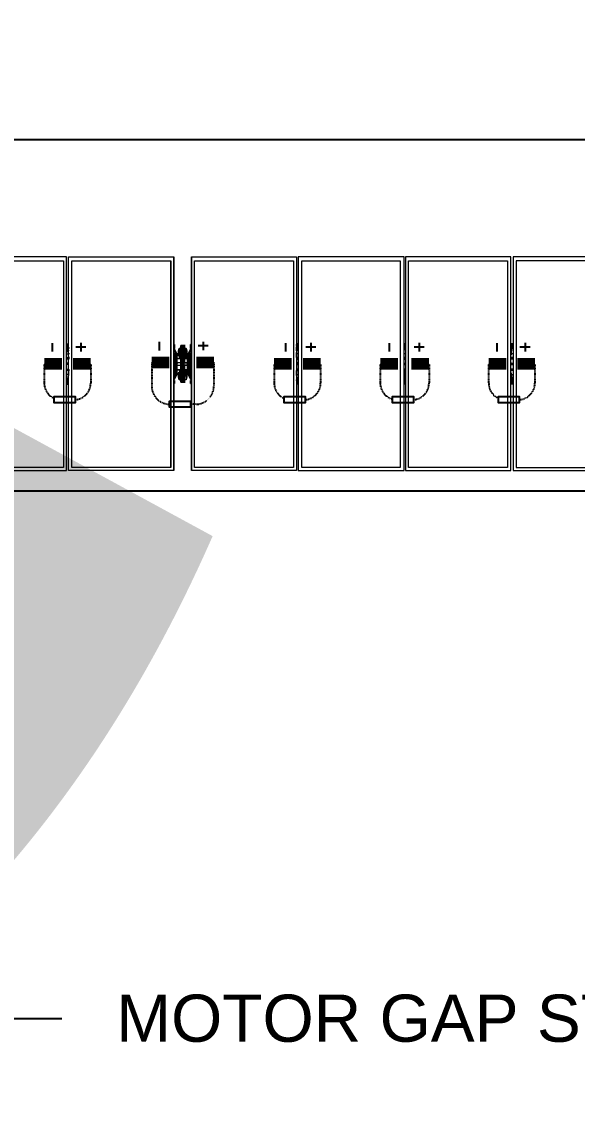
# Model space of a CAD drawing. Header units: feet. Extents: x -327 to 55127, y -297 to 4121.
# Drawn here: x 2236.9 to 2472.6, y 1086 to 1547 of the extents above; entities that cross this region are included whole.
import ezdxf
from ezdxf import colors
from ezdxf.entities.mleader import LeaderData, LeaderLine
from ezdxf.enums import TextEntityAlignment as Align
from ezdxf.lldxf.tags import DXFTag
from ezdxf.math import Vec2, Vec3

# ---------------------------------------------------------------- set-up
doc = ezdxf.new("R2018")
doc.units = ezdxf.units.FT
doc.header["$MEASUREMENT"] = 0
doc.linetypes.add('HIDDEN', pattern=[0.375, 0.25, -0.125])
for name, color, linetype in [('E-DC HARNESS-NEG', 170, 'DC HARNESS CABLE'), ('E-HARN-COMP', 8, 'Continuous'), ('E-TRNK-CABL-NEG', 6, 'HIDDEN'), ('E-TRUNK-CABLE-POS', 6, 'HIDDEN'), ('G-ANNO-TEXT', 1, 'Continuous'), ('Polarity-Text', 7, 'Continuous')]:
    doc.layers.add(name, color=color, linetype=linetype)
doc.styles.add('NEI-A', font='arial.ttf')
doc.styles.get("Standard").update_dxf_attribs({"font": 'arial.ttf'})
tags = doc.linetypes.add('DC HARNESS CABLE', pattern='A,0.5,-0.2,["DH",Standard,S=0.1,R=0,X=-0.1,Y=-0.05],-0.2', length=0.9).pattern_tags.tags
tags[6] = DXFTag(74, 10)

# ---------------------------------------------------------------- blocks, each defined once
blk = doc.blocks.new('A$Cc93f9aa1')
at = {"lineweight": 5}
for points in [[(10.8746, 0.4666), (10.8746, 0), (11.1045, 0), (11.1045, 0.4666)], [(10.8812, 0.4583), (11.0979, 0.4583), (11.0979, 0.0067), (10.8812, 0.0067)], [(11.3395, 0), (11.1095, 0), (11.1095, 0.4666), (11.3395, 0.4666)], [(11.1162, 0.0067), (11.1162, 0.4583), (11.3329, 0.4583), (11.3329, 0.0067)], [(11.6079, 0), (11.3779, 0), (11.3779, 0.4666), (11.6079, 0.4666)], [(11.3845, 0.4583), (11.6012, 0.4583), (11.6012, 0.0067), (11.3845, 0.0067)], [(11.8429, 0.4666), (11.6112, 0.4666), (11.6112, 0), (11.8429, 0)], [(11.6195, 0.4583), (11.8345, 0.4583), (11.8345, 0.0067), (11.6195, 0.0067)], [(11.8462, 0), (12.0762, 0), (12.0762, 0.4666), (11.8462, 0.4666)], [(11.8529, 0.0067), (11.8529, 0.4583), (12.0695, 0.4583), (12.0695, 0.0067)], [(12.0812, 0), (12.3112, 0), (12.3112, 0.4666), (12.0812, 0.4666)], [(12.3045, 0.0067), (12.3045, 0.4583), (12.0878, 0.4583), (12.0878, 0.0067)], [(11.3412, 0.2667), (11.3412, 0.27), (11.3412, 0.275), (11.3395, 0.275), (11.3412, 0.275), (11.3412, 0.27)], [(11.3395, 0.2517), (11.3395, 0.25), (11.3412, 0.25), (11.3412, 0.2517), (11.3445, 0.2517), (11.3445, 0.2533), (11.3445, 0.255), (11.3462, 0.255), (11.3412, 0.265), (11.3462, 0.255), (11.3445, 0.255), (11.3412, 0.255), (11.3412, 0.2517), (11.3445, 0.2517), (11.3445, 0.2533), (11.3445, 0.255), (11.3412, 0.255), (11.3412, 0.2517)], [(11.3545, 0.2667), (11.3529, 0.2667), (11.3512, 0.2667), (11.3512, 0.2583), (11.3529, 0.2583), (11.3529, 0.2667)], [(11.3529, 0.2667), (11.3529, 0.2583), (11.3529, 0.255), (11.3529, 0.25), (11.3512, 0.25), (11.3512, 0.2567), (11.3512, 0.255), (11.3529, 0.255), (11.3512, 0.255), (11.3512, 0.2567), (11.3512, 0.2583), (11.3512, 0.2567), (11.3512, 0.2517), (11.3512, 0.25), (11.3529, 0.25), (11.3529, 0.255), (11.3529, 0.2583), (11.3512, 0.2583), (11.3512, 0.2667)], [(11.3645, 0.2733), (11.3629, 0.2733), (11.3612, 0.2733), (11.3545, 0.2733), (11.3562, 0.2733), (11.3612, 0.2733), (11.3629, 0.2733)], [(11.3562, 0.2733), (11.3545, 0.2733)], [(11.3579, 0.2683), (11.3579, 0.2467), (11.3545, 0.2467), (11.3545, 0.2683)], [(11.3579, 0.27), (11.3562, 0.27)], [(11.3579, 0.27), (11.3562, 0.27)], [(11.3645, 0.2617), (11.3629, 0.2617), (11.3612, 0.2617), (11.3629, 0.2617)], [(11.3645, 0.2683), (11.3629, 0.2683)], [(11.3629, 0.2383), (11.3629, 0.2617), (11.3629, 0.2383), (11.3629, 0.2367), (11.3629, 0.235), (11.3629, 0.2367), (11.3629, 0.2383), (11.3629, 0.235), (11.3645, 0.235), (11.3629, 0.235), (11.3645, 0.235), (11.3629, 0.235), (11.3645, 0.235), (11.3629, 0.235)], [(11.3762, 0.27), (11.3762, 0.2667), (11.3762, 0.27), (11.3762, 0.275), (11.3779, 0.275), (11.3762, 0.275)], [(11.3412, 0.21), (11.3412, 0.2133), (11.3412, 0.215), (11.3395, 0.215), (11.3395, 0.25), (11.3395, 0.215), (11.3412, 0.215), (11.3412, 0.2133), (11.3412, 0.21), (11.3445, 0.21), (11.3462, 0.21), (11.3412, 0.2), (11.3462, 0.21), (11.3445, 0.21), (11.3445, 0.2117), (11.3445, 0.21)], [(11.3412, 0.245), (11.3395, 0.245)], [(11.3412, 0.2467), (11.3429, 0.245), (11.3445, 0.245), (11.3445, 0.2483), (11.3429, 0.2483), (11.3412, 0.2483)], [(11.3429, 0.2483), (11.3412, 0.2467), (11.3429, 0.245), (11.3445, 0.2467)], [(11.3429, 0.2483), (11.3412, 0.2483), (11.3412, 0.2467), (11.3412, 0.245), (11.3429, 0.245), (11.3445, 0.245), (11.3445, 0.2467), (11.3445, 0.2483)], [(11.3412, 0.2467), (11.3412, 0.2483), (11.3429, 0.2483), (11.3445, 0.2483), (11.3445, 0.245), (11.3429, 0.245)], [(11.3429, 0.2483), (11.3412, 0.2467), (11.3429, 0.245), (11.3445, 0.2467)], [(11.3445, 0.2467), (11.3429, 0.2467)], [(11.3445, 0.2467), (11.3429, 0.2467)], [(11.3479, 0.255), (11.3462, 0.255), (11.3445, 0.255), (11.3445, 0.2533), (11.3445, 0.255), (11.3462, 0.255)], [(11.3445, 0.2517), (11.3462, 0.2517), (11.3462, 0.215), (11.3445, 0.215), (11.3462, 0.215), (11.3462, 0.2517), (11.3445, 0.2517), (11.3462, 0.2517), (11.3462, 0.255), (11.3462, 0.2517)], [(11.3462, 0.245), (11.3545, 0.245)], [(11.3545, 0.2483), (11.3529, 0.2483)], [(11.3662, 0.2567), (11.3662, 0.25), (11.3645, 0.25), (11.3629, 0.255), (11.3662, 0.255), (11.3662, 0.2567), (11.3662, 0.2583)], [(11.3629, 0.245), (11.3695, 0.245)], [(11.3645, 0.255), (11.3645, 0.2583)], [(11.3662, 0.25), (11.3645, 0.2483)], [(11.3695, 0.2467), (11.3662, 0.2467), (11.3645, 0.245), (11.3662, 0.2467)], [(11.3679, 0.25), (11.3679, 0.26), (11.3679, 0.25), (11.3695, 0.25)], [(11.3729, 0.2483), (11.3712, 0.2467), (11.3729, 0.245), (11.3745, 0.2467)], [(11.3729, 0.2483), (11.3712, 0.2467), (11.3729, 0.245), (11.3745, 0.2467)], [(11.3745, 0.2467), (11.3729, 0.2467)], [(11.3745, 0.2467), (11.3729, 0.2467)], [(11.3745, 0.2467), (11.3729, 0.2467)], [(11.3745, 0.2467), (11.3729, 0.2467)], [(11.3762, 0.245), (11.3779, 0.245)], [(11.1062, 0.235), (11.1079, 0.235), (11.1079, 0.2317), (11.1045, 0.2317), (11.1045, 0.2333), (11.1062, 0.2333)], [(11.3412, 0.235), (11.3395, 0.235)], [(11.3412, 0.235), (11.3395, 0.235)], [(11.3412, 0.23), (11.3395, 0.23)], [(11.3412, 0.23), (11.3395, 0.23)], [(11.3412, 0.2183), (11.3412, 0.22), (11.3395, 0.22), (11.3412, 0.22), (11.3429, 0.22), (11.3412, 0.22), (11.3412, 0.2183), (11.3412, 0.2167), (11.3429, 0.2167), (11.3445, 0.2167), (11.3445, 0.2183), (11.3445, 0.2167), (11.3429, 0.2167)], [(11.3445, 0.2183), (11.3445, 0.22), (11.3429, 0.22), (11.3412, 0.22), (11.3412, 0.2183), (11.3429, 0.2167), (11.3445, 0.2167)], [(11.3429, 0.22), (11.3412, 0.22), (11.3412, 0.2183), (11.3412, 0.2167), (11.3429, 0.2167), (11.3445, 0.2167), (11.3445, 0.2183), (11.3445, 0.22)], [(11.3429, 0.22), (11.3412, 0.2183), (11.3429, 0.2167), (11.3445, 0.2183)], [(11.3429, 0.22), (11.3412, 0.2183), (11.3429, 0.2167), (11.3445, 0.2183)], [(11.3445, 0.2183), (11.3429, 0.2183)], [(11.3545, 0.22), (11.3462, 0.22)], [(11.3495, 0.215), (11.3495, 0.205), (11.3495, 0.215), (11.3495, 0.2133), (11.3495, 0.215), (11.3495, 0.205), (11.3512, 0.1983), (11.3495, 0.205)], [(11.3512, 0.215), (11.3529, 0.2167), (11.3512, 0.215), (11.3529, 0.2167), (11.3529, 0.215), (11.3529, 0.2167), (11.3512, 0.215), (11.3529, 0.2167), (11.3545, 0.2167), (11.3529, 0.2167), (11.3545, 0.2167), (11.3529, 0.2167)], [(11.3512, 0.2133), (11.3512, 0.215), (11.3529, 0.215), (11.3529, 0.2117), (11.3529, 0.21), (11.3512, 0.21), (11.3512, 0.2083), (11.3512, 0.215), (11.3529, 0.215), (11.3529, 0.2117), (11.3529, 0.21), (11.3512, 0.21), (11.3512, 0.2083), (11.3512, 0.2067), (11.3529, 0.2067), (11.3529, 0.1983), (11.3545, 0.1983), (11.3529, 0.1983), (11.3512, 0.1983), (11.3512, 0.2067), (11.3512, 0.2083)], [(11.3545, 0.23), (11.3562, 0.23), (11.3545, 0.23), (11.3562, 0.23), (11.3545, 0.23), (11.3562, 0.23), (11.3545, 0.23), (11.3545, 0.2267)], [(11.3562, 0.23), (11.3545, 0.23)], [(11.3645, 0.2367), (11.3629, 0.2367)], [(11.3629, 0.2267), (11.3629, 0.23)], [(11.3695, 0.22), (11.3629, 0.22)], [(11.3662, 0.2083), (11.3662, 0.215), (11.3645, 0.215), (11.3629, 0.2117), (11.3645, 0.21), (11.3662, 0.21), (11.3662, 0.2083), (11.3662, 0.2067), (11.3662, 0.1983), (11.3629, 0.1983), (11.3629, 0.2067), (11.3662, 0.2067), (11.3662, 0.2083), (11.3662, 0.21), (11.3645, 0.21), (11.3629, 0.2117), (11.3645, 0.215), (11.3645, 0.2167), (11.3662, 0.2167), (11.3645, 0.2167), (11.3662, 0.215), (11.3662, 0.2133), (11.3662, 0.215), (11.3645, 0.215), (11.3645, 0.2167), (11.3662, 0.2167), (11.3645, 0.2167), (11.3629, 0.2167), (11.3695, 0.2167), (11.3629, 0.2167), (11.3645, 0.2167), (11.3662, 0.215), (11.3645, 0.2167), (11.3662, 0.215), (11.3645, 0.2167), (11.3662, 0.215), (11.3679, 0.215), (11.3679, 0.205), (11.3662, 0.1983), (11.3679, 0.205), (11.3679, 0.215), (11.3662, 0.215), (11.3662, 0.2133)], [(11.3662, 0.2183), (11.3645, 0.22), (11.3662, 0.2183), (11.3695, 0.2183)], [(11.3679, 0.215), (11.3679, 0.205), (11.3679, 0.215), (11.3695, 0.215)], [(11.3729, 0.22), (11.3712, 0.2183), (11.3729, 0.2167), (11.3745, 0.2183)], [(11.3729, 0.2167), (11.3745, 0.2167), (11.3745, 0.2183), (11.3745, 0.22), (11.3729, 0.22), (11.3712, 0.22), (11.3712, 0.2183), (11.3712, 0.2167)], [(11.3729, 0.22), (11.3712, 0.2183), (11.3729, 0.2167), (11.3745, 0.2183)], [(11.3745, 0.2183), (11.3729, 0.2183)], [(11.3745, 0.2183), (11.3729, 0.2183)], [(11.3745, 0.2183), (11.3729, 0.2183)], [(11.3745, 0.2183), (11.3729, 0.2183)], [(11.3779, 0.235), (11.3762, 0.235)], [(11.3762, 0.235), (11.3779, 0.235)], [(11.3762, 0.23), (11.3779, 0.23)], [(11.3779, 0.23), (11.3762, 0.23)], [(11.3779, 0.22), (11.3762, 0.22)], [(11.6095, 0.235), (11.6095, 0.2333), (11.6079, 0.2333), (11.6079, 0.2317), (11.6095, 0.2317), (11.6112, 0.2317), (11.6112, 0.2333), (11.6112, 0.235)], [(11.8445, 0.235), (11.8445, 0.2333), (11.8429, 0.2333), (11.8429, 0.2317), (11.8445, 0.2317), (11.8462, 0.2317), (11.8462, 0.2333)], [(12.0795, 0.235), (12.0778, 0.2333), (12.0778, 0.2317), (12.0812, 0.2317), (12.0812, 0.2333), (12.0795, 0.2333)], [(11.3395, 0.19), (11.3412, 0.19), (11.3412, 0.195), (11.3412, 0.19)], [(11.3412, 0.1967), (11.3412, 0.1983)], [(11.3479, 0.21), (11.3462, 0.21), (11.3462, 0.2117), (11.3445, 0.2117), (11.3462, 0.2117), (11.3462, 0.21), (11.3462, 0.2133), (11.3445, 0.2133), (11.3462, 0.2133), (11.3462, 0.21)], [(11.3512, 0.1983), (11.3512, 0.2067), (11.3529, 0.2067), (11.3529, 0.1983)], [(11.3529, 0.21), (11.3529, 0.2067)], [(11.3562, 0.2033), (11.3545, 0.2033)], [(11.3595, 0.1967), (11.3579, 0.1967)], [(11.3612, 0.195), (11.3595, 0.195), (11.3612, 0.195), (11.3629, 0.1933), (11.3645, 0.1933), (11.3629, 0.1933), (11.3612, 0.195), (11.3595, 0.195), (11.3612, 0.195), (11.3595, 0.195), (11.3612, 0.195), (11.3612, 0.1967)], [(11.3612, 0.195), (11.3595, 0.195)], [(11.3645, 0.2033), (11.3629, 0.2033), (11.3612, 0.2033), (11.3629, 0.2033)], [(11.3629, 0.195), (11.3629, 0.1933), (11.3612, 0.195), (11.3629, 0.195), (11.3645, 0.195)], [(11.3662, 0.1983), (11.3629, 0.1983), (11.3629, 0.2067), (11.3662, 0.2067)], [(11.3645, 0.1983), (11.3629, 0.1983)], [(11.3629, 0.1967), (11.3629, 0.195)], [(11.3645, 0.2067), (11.3645, 0.21)], [(11.3729, 0.21), (11.3712, 0.21), (11.3712, 0.2117), (11.3729, 0.2117), (11.3712, 0.2117), (11.3712, 0.21)], [(11.3762, 0.1983), (11.3762, 0.1967)], [(11.3779, 0.19), (11.3762, 0.19), (11.3762, 0.195), (11.3762, 0.19)]]:
    blk.add_lwpolyline(points, close=True, dxfattribs=at)
for points in [[(11.3329, 0.0067), (11.3329, 0.4583)], [(11.3395, 0), (11.3395, 0.4666)], [(11.3779, 0.4666), (11.3779, 0)], [(11.3845, 0.0067), (11.3845, 0.4583)], [(11.1045, 0.2767), (11.1095, 0.2767)], [(11.1062, 0.27), (11.1062, 0.2733), (11.1062, 0.275), (11.1062, 0.2733), (11.1079, 0.2733), (11.1079, 0.2717), (11.1079, 0.27), (11.1095, 0.2683)], [(11.1112, 0.255), (11.1095, 0.255), (11.1095, 0.2567), (11.1079, 0.2633), (11.1062, 0.2733)], [(11.3412, 0.27), (11.3412, 0.27)], [(11.3412, 0.2667), (11.3412, 0.2667)], [(11.3412, 0.2667), (11.3412, 0.2667)], [(11.3612, 0.2717), (11.3629, 0.2717), (11.3612, 0.2717), (11.3629, 0.2717), (11.3645, 0.2717), (11.3629, 0.2717), (11.3612, 0.27), (11.3595, 0.27), (11.3612, 0.27), (11.3595, 0.27), (11.3612, 0.27), (11.3629, 0.27), (11.3645, 0.27), (11.3629, 0.27), (11.3645, 0.27), (11.3629, 0.27), (11.3645, 0.27), (11.3629, 0.27), (11.3645, 0.27), (11.3629, 0.27), (11.3629, 0.2733), (11.3629, 0.2717), (11.3612, 0.27), (11.3612, 0.2683), (11.3595, 0.2683), (11.3595, 0.27), (11.3612, 0.27), (11.3595, 0.27), (11.3612, 0.27), (11.3612, 0.2683), (11.3595, 0.2683), (11.3579, 0.2683), (11.3579, 0.27), (11.3562, 0.27), (11.3545, 0.27), (11.3562, 0.27), (11.3545, 0.27), (11.3545, 0.2617), (11.3545, 0.2383), (11.3545, 0.235), (11.3562, 0.235), (11.3545, 0.235), (11.3462, 0.235), (11.3479, 0.235)], [(11.3562, 0.2717), (11.3545, 0.2717), (11.3562, 0.27), (11.3545, 0.27), (11.3562, 0.27), (11.3545, 0.27), (11.3545, 0.2617), (11.3562, 0.2617), (11.3545, 0.2617), (11.3562, 0.2617), (11.3545, 0.2617), (11.3545, 0.2383), (11.3545, 0.235), (11.3562, 0.235), (11.3545, 0.235), (11.3545, 0.2367), (11.3545, 0.2383), (11.3545, 0.2367), (11.3545, 0.235), (11.3562, 0.235), (11.3545, 0.235), (11.3462, 0.235), (11.3462, 0.23), (11.3545, 0.23), (11.3545, 0.2267), (11.3545, 0.2033), (11.3545, 0.195), (11.3562, 0.195), (11.3579, 0.195), (11.3562, 0.195), (11.3579, 0.195), (11.3562, 0.195), (11.3579, 0.195), (11.3562, 0.195), (11.3545, 0.1933), (11.3562, 0.1933), (11.3545, 0.1933), (11.3612, 0.1933), (11.3629, 0.1933), (11.3612, 0.1933)], [(11.3595, 0.2183), (11.3579, 0.2183), (11.3579, 0.1983), (11.3579, 0.1967), (11.3595, 0.1967), (11.3612, 0.1967), (11.3612, 0.2183), (11.3612, 0.1967), (11.3595, 0.1967), (11.3595, 0.2183), (11.3579, 0.2183), (11.3545, 0.2183), (11.3545, 0.2467), (11.3529, 0.2467), (11.3529, 0.2483), (11.3545, 0.2483), (11.3529, 0.2483), (11.3529, 0.25), (11.3529, 0.2483), (11.3512, 0.25), (11.3495, 0.25), (11.3495, 0.2617), (11.3512, 0.2667), (11.3495, 0.2617), (11.3495, 0.25), (11.3495, 0.2517), (11.3495, 0.25), (11.3495, 0.26), (11.3495, 0.25)], [(11.3579, 0.2717), (11.3562, 0.2717), (11.3545, 0.2717), (11.3545, 0.2733), (11.3545, 0.27), (11.3545, 0.2683), (11.3562, 0.2683), (11.3545, 0.2683), (11.3545, 0.2733), (11.3545, 0.2717), (11.3562, 0.2717)], [(11.3545, 0.2717), (11.3562, 0.27)], [(11.3545, 0.2717), (11.3562, 0.2717)], [(11.3545, 0.27), (11.3545, 0.27)], [(11.3545, 0.27), (11.3545, 0.27)], [(11.3595, 0.2467), (11.3595, 0.2683), (11.3612, 0.2683), (11.3612, 0.2467), (11.3595, 0.2467), (11.3595, 0.2183), (11.3612, 0.2183), (11.3612, 0.2467), (11.3612, 0.2683), (11.3595, 0.2683), (11.3595, 0.2467), (11.3612, 0.2467), (11.3612, 0.2183), (11.3595, 0.2183), (11.3595, 0.2467), (11.3579, 0.2467), (11.3579, 0.2683), (11.3545, 0.2683), (11.3545, 0.2467), (11.3579, 0.2467), (11.3579, 0.2667), (11.3595, 0.2667), (11.3612, 0.2667), (11.3595, 0.2667), (11.3579, 0.2667)], [(11.3562, 0.27), (11.3579, 0.27)], [(11.3562, 0.27), (11.3579, 0.27)], [(11.3562, 0.27), (11.3579, 0.27), (11.3579, 0.2683)], [(11.3579, 0.27), (11.3595, 0.27), (11.3595, 0.2683), (11.3612, 0.2683), (11.3595, 0.2683), (11.3579, 0.2683), (11.3579, 0.2667), (11.3579, 0.2467)], [(11.3579, 0.2683), (11.3595, 0.2683)], [(11.3579, 0.2667), (11.3579, 0.2683)], [(11.3579, 0.2683), (11.3595, 0.2683)], [(11.3579, 0.2683), (11.3595, 0.2683)], [(11.3579, 0.2683), (11.3595, 0.2683)], [(11.3595, 0.27), (11.3612, 0.27), (11.3629, 0.27), (11.3629, 0.2617), (11.3629, 0.27), (11.3629, 0.2733), (11.3629, 0.2717)], [(11.3612, 0.27), (11.3612, 0.27)], [(11.3645, 0.2667), (11.3629, 0.2667), (11.3629, 0.2583), (11.3662, 0.2583), (11.3662, 0.2667), (11.3629, 0.2667), (11.3629, 0.2583), (11.3662, 0.2583), (11.3662, 0.2667), (11.3679, 0.2617), (11.3679, 0.25), (11.3662, 0.25), (11.3662, 0.2517), (11.3662, 0.2567), (11.3662, 0.255), (11.3629, 0.255), (11.3645, 0.25), (11.3645, 0.2483), (11.3662, 0.25), (11.3662, 0.2517), (11.3662, 0.25), (11.3645, 0.25), (11.3645, 0.2483), (11.3662, 0.25), (11.3645, 0.2483), (11.3629, 0.2483), (11.3695, 0.2483), (11.3629, 0.2483), (11.3645, 0.2483), (11.3662, 0.2483), (11.3645, 0.2483)], [(11.3662, 0.2483), (11.3645, 0.2483), (11.3662, 0.25), (11.3679, 0.25), (11.3679, 0.2617), (11.3662, 0.2667), (11.3629, 0.2667)], [(11.3645, 0.2667), (11.3645, 0.2667)], [(11.3645, 0.2667), (11.3645, 0.2667)], [(11.3762, 0.2133), (11.3762, 0.215), (11.3762, 0.2133), (11.3779, 0.2133), (11.3745, 0.2133), (11.3745, 0.215), (11.3762, 0.215), (11.3762, 0.25), (11.3745, 0.25), (11.3745, 0.2517), (11.3779, 0.2517), (11.3745, 0.2517), (11.3762, 0.2517), (11.3762, 0.255), (11.3729, 0.255), (11.3712, 0.255), (11.3762, 0.265), (11.3712, 0.255), (11.3729, 0.255), (11.3762, 0.255), (11.3762, 0.2517), (11.3745, 0.2517), (11.3712, 0.2517), (11.3729, 0.2517), (11.3729, 0.2533), (11.3729, 0.255), (11.3729, 0.2533), (11.3712, 0.255), (11.3729, 0.255), (11.3712, 0.255), (11.3712, 0.2517), (11.3729, 0.2517), (11.3729, 0.2533), (11.3712, 0.255), (11.3712, 0.2517), (11.3745, 0.2517), (11.3745, 0.25), (11.3762, 0.25), (11.3762, 0.215), (11.3745, 0.215), (11.3745, 0.2133), (11.3762, 0.2133), (11.3762, 0.21), (11.3729, 0.21), (11.3712, 0.21), (11.3762, 0.2), (11.3712, 0.21), (11.3729, 0.21), (11.3729, 0.2117), (11.3729, 0.21), (11.3762, 0.21), (11.3762, 0.2133), (11.3745, 0.2133), (11.3779, 0.2133)], [(11.3762, 0.2667), (11.3762, 0.2667)], [(11.3762, 0.2667), (11.3762, 0.2667)], [(11.6112, 0.2767), (11.6079, 0.2767)], [(11.6095, 0.255), (11.6079, 0.255), (11.6079, 0.2567), (11.6095, 0.2633), (11.6095, 0.2733), (11.6095, 0.275), (11.6095, 0.2717), (11.6079, 0.27), (11.6079, 0.2683)], [(11.6112, 0.27), (11.6112, 0.2733)], [(11.8462, 0.2767), (11.8429, 0.2767)], [(11.8445, 0.27), (11.8445, 0.2733), (11.8429, 0.2717), (11.8429, 0.27), (11.8429, 0.2683)], [(11.8445, 0.255), (11.8429, 0.255), (11.8429, 0.2633), (11.8445, 0.2733)], [(11.8445, 0.2733), (11.8445, 0.275), (11.8445, 0.2733)], [(12.0812, 0.2767), (12.0762, 0.2767)], [(12.0762, 0.255), (12.0778, 0.255), (12.0778, 0.2633), (12.0795, 0.2733)], [(12.0812, 0.275), (12.0795, 0.275), (12.0795, 0.2733), (12.0778, 0.2733), (12.0778, 0.27), (12.0778, 0.2683)], [(12.0795, 0.27), (12.0795, 0.2733), (12.0795, 0.275)], [(11.1045, 0.2467), (11.1095, 0.2467)], [(11.1045, 0.245), (11.1095, 0.245), (11.1112, 0.245)], [(11.1095, 0.245), (11.1095, 0.2433), (11.1045, 0.2433)], [(11.1112, 0.2467), (11.1095, 0.2467), (11.1095, 0.255)], [(11.3395, 0.2517), (11.3412, 0.2517), (11.3395, 0.2517)], [(11.3395, 0.2517), (11.3395, 0.25), (11.3412, 0.25), (11.3412, 0.2517)], [(11.3412, 0.2483), (11.3412, 0.2467)], [(11.3412, 0.2483), (11.3412, 0.2483)], [(11.3429, 0.2483), (11.3412, 0.2483)], [(11.3412, 0.2467), (11.3412, 0.245)], [(11.3412, 0.2467), (11.3412, 0.2467)], [(11.3412, 0.245), (11.3429, 0.245)], [(11.3412, 0.245), (11.3412, 0.245)], [(11.3429, 0.2483), (11.3429, 0.2483)], [(11.3445, 0.2483), (11.3429, 0.2483)], [(11.3429, 0.2467), (11.3445, 0.2467)], [(11.3429, 0.2467), (11.3445, 0.2467)], [(11.3429, 0.2467), (11.3445, 0.2467)], [(11.3429, 0.2467), (11.3445, 0.2467)], [(11.3429, 0.2467), (11.3445, 0.2467)], [(11.3429, 0.2467), (11.3445, 0.2467)], [(11.3429, 0.2467), (11.3445, 0.2467)], [(11.3429, 0.2467), (11.3445, 0.2467)], [(11.3429, 0.2467), (11.3445, 0.2467)], [(11.3429, 0.2467), (11.3445, 0.2467)], [(11.3429, 0.2467), (11.3445, 0.2467)], [(11.3429, 0.2467), (11.3445, 0.2467)], [(11.3429, 0.2467), (11.3445, 0.2467)], [(11.3429, 0.2467), (11.3445, 0.2467)], [(11.3429, 0.245), (11.3445, 0.245)], [(11.3429, 0.245), (11.3429, 0.245)], [(11.3445, 0.2517), (11.3445, 0.2517)], [(11.3445, 0.2517), (11.3445, 0.2517)], [(11.3445, 0.2483), (11.3445, 0.2483)], [(11.3445, 0.2467), (11.3445, 0.2483)], [(11.3445, 0.2467), (11.3462, 0.2467)], [(11.3445, 0.2467), (11.3445, 0.2467)], [(11.3445, 0.245), (11.3445, 0.2467)], [(11.3445, 0.245), (11.3445, 0.245)], [(11.3462, 0.2517), (11.3462, 0.2517)], [(11.3462, 0.2517), (11.3462, 0.2517)], [(11.3512, 0.26), (11.3512, 0.26)], [(11.3512, 0.26), (11.3512, 0.26)], [(11.3579, 0.2183), (11.3579, 0.1967), (11.3545, 0.1967), (11.3545, 0.2183), (11.3529, 0.2183), (11.3529, 0.2167), (11.3545, 0.2167), (11.3529, 0.2167), (11.3529, 0.2183), (11.3545, 0.2183), (11.3545, 0.1967), (11.3579, 0.1967), (11.3579, 0.2183), (11.3579, 0.1983), (11.3595, 0.1983), (11.3612, 0.1983), (11.3595, 0.1983), (11.3579, 0.1983), (11.3579, 0.1967), (11.3579, 0.195), (11.3562, 0.195), (11.3545, 0.1933), (11.3562, 0.1933), (11.3545, 0.1933), (11.3545, 0.195), (11.3545, 0.1967), (11.3545, 0.195), (11.3545, 0.1967), (11.3545, 0.195), (11.3545, 0.1967), (11.3545, 0.195), (11.3545, 0.1933), (11.3562, 0.195), (11.3579, 0.195), (11.3579, 0.1967), (11.3595, 0.1967), (11.3595, 0.2183), (11.3579, 0.2183), (11.3579, 0.2467), (11.3595, 0.2467), (11.3579, 0.2467), (11.3579, 0.2183), (11.3545, 0.2183), (11.3545, 0.2467), (11.3529, 0.2467), (11.3529, 0.2483), (11.3512, 0.25), (11.3529, 0.2483), (11.3545, 0.2483), (11.3529, 0.2483), (11.3512, 0.25)], [(11.3512, 0.25), (11.3529, 0.2483)], [(11.3512, 0.25), (11.3529, 0.2483)], [(11.3529, 0.2483), (11.3545, 0.2483)], [(11.3529, 0.2483), (11.3545, 0.2483)], [(11.3579, 0.2183), (11.3579, 0.2467), (11.3579, 0.2183)], [(11.3662, 0.26), (11.3662, 0.26)], [(11.3662, 0.26), (11.3662, 0.26)], [(11.3729, 0.2517), (11.3712, 0.2517), (11.3695, 0.2517), (11.3695, 0.215), (11.3712, 0.215), (11.3695, 0.215), (11.3695, 0.2517), (11.3712, 0.2517)], [(11.3712, 0.2517), (11.3712, 0.2517)], [(11.3729, 0.2467), (11.3729, 0.245), (11.3745, 0.245), (11.3745, 0.2467), (11.3745, 0.2483), (11.3729, 0.2483), (11.3712, 0.2483), (11.3712, 0.2467), (11.3712, 0.245), (11.3729, 0.245)], [(11.3712, 0.2483), (11.3712, 0.2467)], [(11.3712, 0.2483), (11.3712, 0.2483)], [(11.3729, 0.2483), (11.3712, 0.2483)], [(11.3712, 0.2467), (11.3712, 0.245)], [(11.3712, 0.2467), (11.3712, 0.2467)], [(11.3712, 0.245), (11.3729, 0.245)], [(11.3712, 0.245), (11.3712, 0.245)], [(11.3729, 0.2517), (11.3729, 0.2517)], [(11.3729, 0.2517), (11.3729, 0.2517)], [(11.3729, 0.2483), (11.3729, 0.2467)], [(11.3745, 0.2483), (11.3729, 0.2483)], [(11.3729, 0.2483), (11.3729, 0.2467)], [(11.3729, 0.2483), (11.3745, 0.2483), (11.3729, 0.2483)], [(11.3729, 0.2483), (11.3729, 0.2483)], [(11.3729, 0.2467), (11.3745, 0.2467)], [(11.3729, 0.2467), (11.3745, 0.2467)], [(11.3729, 0.2467), (11.3745, 0.2467)], [(11.3729, 0.2467), (11.3745, 0.2467)], [(11.3729, 0.2467), (11.3745, 0.2467)], [(11.3729, 0.2467), (11.3745, 0.2467)], [(11.3729, 0.2467), (11.3745, 0.2467)], [(11.3729, 0.2467), (11.3745, 0.2467)], [(11.3729, 0.2467), (11.3745, 0.2467)], [(11.3729, 0.2467), (11.3729, 0.245)], [(11.3729, 0.2467), (11.3745, 0.2467)], [(11.3729, 0.245), (11.3745, 0.245)], [(11.3745, 0.245), (11.3729, 0.245)], [(11.3729, 0.245), (11.3745, 0.245)], [(11.3729, 0.245), (11.3729, 0.245)], [(11.3745, 0.2483), (11.3745, 0.245)], [(11.3745, 0.2483), (11.3745, 0.245)], [(11.3745, 0.2483), (11.3745, 0.2483)], [(11.3745, 0.2467), (11.3745, 0.2483)], [(11.3745, 0.2467), (11.3762, 0.2467)], [(11.3745, 0.2467), (11.3745, 0.2467)], [(11.3745, 0.245), (11.3745, 0.2467)], [(11.3745, 0.245), (11.3745, 0.245)], [(11.3779, 0.2517), (11.3762, 0.2517), (11.3762, 0.25), (11.3762, 0.2517)], [(11.6095, 0.2467), (11.6079, 0.2467), (11.6079, 0.255)], [(11.6112, 0.2467), (11.6079, 0.2467)], [(11.6112, 0.245), (11.6079, 0.245), (11.6095, 0.245)], [(11.6079, 0.245), (11.6079, 0.2433), (11.6112, 0.2433)], [(11.8445, 0.2467), (11.8429, 0.2467), (11.8429, 0.255)], [(11.8462, 0.2467), (11.8429, 0.2467)], [(11.8462, 0.245), (11.8429, 0.245), (11.8445, 0.245)], [(11.8429, 0.245), (11.8429, 0.2433), (11.8462, 0.2433)], [(12.0812, 0.2467), (12.0778, 0.2467), (12.0762, 0.2467), (12.0762, 0.2517), (12.0778, 0.2533), (12.0778, 0.255)], [(12.0762, 0.2467), (12.0778, 0.2467)], [(12.0812, 0.245), (12.0778, 0.245), (12.0762, 0.245)], [(12.0812, 0.2433), (12.0778, 0.2433), (12.0762, 0.2433)], [(12.0778, 0.2433), (12.0778, 0.245)], [(11.1045, 0.2217), (11.1095, 0.2217), (11.1095, 0.22)], [(11.1045, 0.22), (11.1095, 0.22), (11.1112, 0.22)], [(11.1095, 0.2183), (11.1045, 0.2183)], [(11.1112, 0.2183), (11.1095, 0.2183), (11.1095, 0.21), (11.1079, 0.2), (11.1079, 0.1933), (11.1062, 0.1917), (11.1062, 0.19)], [(11.3395, 0.2133), (11.3395, 0.215), (11.3395, 0.2133), (11.3445, 0.2133), (11.3445, 0.2117), (11.3445, 0.2133), (11.3412, 0.2133)], [(11.3412, 0.22), (11.3412, 0.22)], [(11.3412, 0.2183), (11.3412, 0.2183)], [(11.3412, 0.2167), (11.3412, 0.2167)], [(11.3429, 0.22), (11.3445, 0.22)], [(11.3429, 0.22), (11.3429, 0.22)], [(11.3445, 0.22), (11.3429, 0.22)], [(11.3429, 0.2183), (11.3445, 0.2183)], [(11.3429, 0.2183), (11.3445, 0.2183)], [(11.3429, 0.2183), (11.3445, 0.2183)], [(11.3429, 0.2183), (11.3445, 0.2183)], [(11.3429, 0.2183), (11.3445, 0.2183)], [(11.3429, 0.2183), (11.3445, 0.2183)], [(11.3429, 0.2183), (11.3445, 0.2183)], [(11.3429, 0.2183), (11.3445, 0.2183)], [(11.3429, 0.2183), (11.3445, 0.2183)], [(11.3429, 0.2183), (11.3445, 0.2183)], [(11.3429, 0.2183), (11.3445, 0.2183)], [(11.3429, 0.2183), (11.3445, 0.2183)], [(11.3429, 0.2183), (11.3445, 0.2183)], [(11.3429, 0.2183), (11.3445, 0.2183)], [(11.3429, 0.2183), (11.3445, 0.2183)], [(11.3429, 0.2183), (11.3445, 0.2183)], [(11.3429, 0.2167), (11.3429, 0.2167)], [(11.3445, 0.2183), (11.3445, 0.22)], [(11.3445, 0.22), (11.3445, 0.22)], [(11.3445, 0.2183), (11.3445, 0.22)], [(11.3445, 0.2183), (11.3445, 0.2183)], [(11.3445, 0.2167), (11.3445, 0.2167)], [(11.3445, 0.215), (11.3445, 0.215)], [(11.3445, 0.215), (11.3445, 0.215)], [(11.3462, 0.235), (11.3462, 0.23), (11.3545, 0.23), (11.3545, 0.2267), (11.3545, 0.2033), (11.3545, 0.195), (11.3562, 0.195), (11.3545, 0.195)], [(11.3462, 0.215), (11.3462, 0.215)], [(11.3462, 0.215), (11.3462, 0.215)], [(11.3529, 0.2167), (11.3545, 0.2167)], [(11.3545, 0.2367), (11.3562, 0.2367)], [(11.3545, 0.2367), (11.3562, 0.2367)], [(11.3545, 0.23), (11.3562, 0.23)], [(11.3545, 0.23), (11.3562, 0.23)], [(11.3579, 0.1933), (11.3562, 0.1933), (11.3612, 0.1933), (11.3629, 0.1933), (11.3612, 0.195), (11.3629, 0.195), (11.3629, 0.2033), (11.3629, 0.2267), (11.3629, 0.23), (11.3645, 0.23), (11.3629, 0.23), (11.3645, 0.23), (11.3629, 0.23), (11.3645, 0.23), (11.3629, 0.23), (11.3645, 0.23), (11.3629, 0.23), (11.3629, 0.2267), (11.3629, 0.2033), (11.3629, 0.195), (11.3645, 0.195), (11.3629, 0.195), (11.3629, 0.1933)], [(11.3712, 0.235), (11.3695, 0.235), (11.3612, 0.235), (11.3695, 0.235), (11.3695, 0.23), (11.3612, 0.23), (11.3695, 0.23), (11.3712, 0.23)], [(11.3629, 0.2367), (11.3645, 0.2367)], [(11.3695, 0.235), (11.3695, 0.23)], [(11.3712, 0.22), (11.3712, 0.2183)], [(11.3712, 0.22), (11.3712, 0.22)], [(11.3729, 0.22), (11.3712, 0.22)], [(11.3712, 0.2183), (11.3712, 0.2167)], [(11.3712, 0.2183), (11.3712, 0.2183)], [(11.3712, 0.2167), (11.3729, 0.2167)], [(11.3712, 0.2167), (11.3712, 0.2167)], [(11.3712, 0.215), (11.3712, 0.215)], [(11.3712, 0.215), (11.3712, 0.215)], [(11.3745, 0.22), (11.3729, 0.22)], [(11.3729, 0.2183), (11.3729, 0.22)], [(11.3729, 0.2183), (11.3729, 0.22), (11.3745, 0.22)], [(11.3729, 0.22), (11.3745, 0.22)], [(11.3745, 0.22), (11.3729, 0.22)], [(11.3729, 0.22), (11.3729, 0.22)], [(11.3729, 0.2183), (11.3745, 0.2183)], [(11.3729, 0.2183), (11.3745, 0.2183)], [(11.3729, 0.2183), (11.3745, 0.2183)], [(11.3729, 0.2183), (11.3745, 0.2183)], [(11.3729, 0.2183), (11.3729, 0.2167)], [(11.3729, 0.2183), (11.3745, 0.2183)], [(11.3729, 0.2183), (11.3745, 0.2183)], [(11.3729, 0.2183), (11.3745, 0.2183)], [(11.3729, 0.2183), (11.3745, 0.2183)], [(11.3729, 0.2183), (11.3745, 0.2183)], [(11.3729, 0.2167), (11.3729, 0.2183)], [(11.3729, 0.2183), (11.3745, 0.2183)], [(11.3745, 0.2167), (11.3729, 0.2167)], [(11.3729, 0.2167), (11.3745, 0.2167)], [(11.3729, 0.2167), (11.3745, 0.2167)], [(11.3729, 0.2167), (11.3729, 0.2167)], [(11.3729, 0.215), (11.3729, 0.215)], [(11.3729, 0.215), (11.3729, 0.215)], [(11.3745, 0.22), (11.3745, 0.2183)], [(11.3745, 0.2183), (11.3745, 0.22)], [(11.3745, 0.22), (11.3745, 0.22)], [(11.3745, 0.2183), (11.3745, 0.22)], [(11.3745, 0.2167), (11.3745, 0.2183)], [(11.3745, 0.2167), (11.3745, 0.2183)], [(11.3745, 0.2183), (11.3745, 0.2183)], [(11.3745, 0.2167), (11.3745, 0.2183)], [(11.3745, 0.2167), (11.3745, 0.2167)], [(11.6112, 0.2217), (11.6079, 0.2217), (11.6079, 0.22)], [(11.6112, 0.22), (11.6079, 0.22), (11.6095, 0.22)], [(11.6095, 0.1917), (11.6095, 0.2), (11.6079, 0.21), (11.6079, 0.2183), (11.6095, 0.2183)], [(11.6079, 0.2183), (11.6112, 0.2183)], [(11.8462, 0.2217), (11.8429, 0.2217), (11.8429, 0.22)], [(11.8462, 0.22), (11.8429, 0.22), (11.8445, 0.22)], [(11.8445, 0.2183), (11.8429, 0.2183), (11.8429, 0.21), (11.8429, 0.2), (11.8445, 0.1933), (11.8445, 0.1917), (11.8462, 0.1917)], [(11.8429, 0.2183), (11.8462, 0.2183)], [(12.0812, 0.2217), (12.0778, 0.2217), (12.0762, 0.2217)], [(12.0762, 0.22), (12.0778, 0.22), (12.0812, 0.22)], [(12.0778, 0.21), (12.0778, 0.2117), (12.0762, 0.215), (12.0762, 0.2183), (12.0778, 0.2183), (12.0762, 0.2183)], [(12.0778, 0.22), (12.0778, 0.2217)], [(12.0812, 0.2183), (12.0778, 0.2183)], [(11.1095, 0.1967), (11.1079, 0.195), (11.1079, 0.1917), (11.1062, 0.1917), (11.1062, 0.19), (11.1079, 0.19)], [(11.1062, 0.195), (11.1062, 0.1917), (11.1079, 0.1917)], [(11.3395, 0.2133), (11.3412, 0.2133), (11.3395, 0.2133)], [(11.3412, 0.1983), (11.3412, 0.1983)], [(11.3412, 0.1983), (11.3412, 0.1983)], [(11.3412, 0.195), (11.3412, 0.195)], [(11.3412, 0.195), (11.3412, 0.195)], [(11.3512, 0.205), (11.3512, 0.205)], [(11.3512, 0.205), (11.3512, 0.205)], [(11.3512, 0.1983), (11.3512, 0.1983)], [(11.3545, 0.2033), (11.3562, 0.2033)], [(11.3545, 0.2033), (11.3562, 0.2033)], [(11.3545, 0.195), (11.3545, 0.195)], [(11.3545, 0.195), (11.3545, 0.195)], [(11.3562, 0.195), (11.3545, 0.1933)], [(11.3595, 0.195), (11.3595, 0.1967), (11.3612, 0.1967), (11.3595, 0.1967), (11.3595, 0.195), (11.3579, 0.195)], [(11.3579, 0.1967), (11.3595, 0.1967)], [(11.3579, 0.1967), (11.3595, 0.1967)], [(11.3595, 0.1967), (11.3612, 0.1967)], [(11.3595, 0.1967), (11.3612, 0.1967)], [(11.3595, 0.195), (11.3612, 0.195), (11.3595, 0.195)], [(11.3629, 0.195), (11.3629, 0.1967)], [(11.3629, 0.195), (11.3629, 0.1967)], [(11.3629, 0.195), (11.3645, 0.195)], [(11.3645, 0.1983), (11.3645, 0.1983)], [(11.3645, 0.1983), (11.3645, 0.1983)], [(11.3662, 0.205), (11.3662, 0.205)], [(11.3662, 0.205), (11.3662, 0.205)], [(11.3729, 0.2133), (11.3712, 0.2133), (11.3712, 0.21), (11.3712, 0.2133), (11.3745, 0.2133), (11.3712, 0.2133), (11.3729, 0.2133), (11.3729, 0.2117), (11.3729, 0.2133), (11.3712, 0.2133)], [(11.3762, 0.1983), (11.3762, 0.1983)], [(11.3762, 0.1983), (11.3762, 0.1983)], [(11.3762, 0.195), (11.3762, 0.195)], [(11.3762, 0.195), (11.3762, 0.195)], [(11.6079, 0.1967), (11.6079, 0.195), (11.6095, 0.1933), (11.6095, 0.19), (11.6112, 0.19)], [(11.6112, 0.195), (11.6112, 0.1917), (11.6095, 0.1917), (11.6095, 0.19)], [(11.8445, 0.19), (11.8445, 0.1933), (11.8429, 0.1933), (11.8429, 0.195), (11.8429, 0.1967)], [(11.8445, 0.195), (11.8445, 0.1917), (11.8445, 0.19), (11.8462, 0.19)], [(12.0762, 0.21), (12.0778, 0.21), (12.0778, 0.2), (12.0795, 0.1933), (12.0795, 0.1917), (12.0812, 0.1917)], [(12.0778, 0.1967), (12.0778, 0.195), (12.0778, 0.1917), (12.0795, 0.1917), (12.0795, 0.19), (12.0795, 0.1917), (12.0795, 0.195)], [(11.1045, 0.1883), (11.1095, 0.1883)], [(11.6112, 0.1883), (11.6079, 0.1883)], [(11.8462, 0.1883), (11.8429, 0.1883)], [(12.0812, 0.1883), (12.0762, 0.1883)]]:
    blk.add_lwpolyline(points, dxfattribs=at)
at = {"color": 8, "lineweight": 5, "true_color": 0x808080}
for points in [[(11.1045, 0.2767), (11.1095, 0.2767)], [(11.1062, 0.2733), (11.1045, 0.2583)], [(11.1045, 0.2683), (11.1062, 0.27), (11.1045, 0.27)], [(11.1095, 0.2733), (11.1079, 0.2733), (11.1079, 0.275), (11.1062, 0.275)], [(11.1062, 0.2733), (11.1062, 0.2733)], [(11.1062, 0.2717), (11.1062, 0.2717)], [(11.1095, 0.27), (11.1079, 0.27), (11.1079, 0.2683), (11.1095, 0.2617)], [(11.1095, 0.2667), (11.1095, 0.2683), (11.1112, 0.2683)], [(11.3395, 0.27), (11.3412, 0.27), (11.3395, 0.27)], [(11.3395, 0.27), (11.3412, 0.27), (11.3395, 0.27)], [(11.3545, 0.2717), (11.3545, 0.2717)], [(11.3545, 0.2717), (11.3545, 0.2717)], [(11.3629, 0.2717), (11.3629, 0.2717)], [(11.3629, 0.2717), (11.3629, 0.2717)], [(11.3779, 0.27), (11.3762, 0.27), (11.3779, 0.27)], [(11.3779, 0.27), (11.3762, 0.27), (11.3779, 0.27)], [(11.6112, 0.2767), (11.6079, 0.2767)], [(11.6079, 0.2733), (11.6079, 0.275), (11.6095, 0.275)], [(11.6079, 0.2617), (11.6079, 0.27), (11.6095, 0.27)], [(11.6079, 0.2667), (11.6079, 0.2683), (11.6095, 0.2683)], [(11.6095, 0.2733), (11.6112, 0.2583)], [(11.6112, 0.2733), (11.6112, 0.2733)], [(11.6112, 0.2683), (11.6112, 0.27), (11.6129, 0.27)], [(11.8462, 0.2767), (11.8429, 0.2767)], [(11.8429, 0.2733), (11.8429, 0.275), (11.8445, 0.275)], [(11.8429, 0.2617), (11.8429, 0.27), (11.8445, 0.27)], [(11.8429, 0.2667), (11.8429, 0.2683)], [(11.8445, 0.2733), (11.8445, 0.2733)], [(11.8445, 0.2733), (11.8462, 0.2583)], [(11.8462, 0.2683), (11.8462, 0.27)], [(12.0812, 0.2767), (12.0762, 0.2767)], [(12.0762, 0.2733), (12.0778, 0.2733), (12.0778, 0.275), (12.0795, 0.275)], [(12.0762, 0.27), (12.0778, 0.27), (12.0778, 0.2683), (12.0762, 0.2617)], [(12.0762, 0.2683), (12.0778, 0.2683), (12.0762, 0.2667)], [(12.0795, 0.2733), (12.0795, 0.2733)], [(12.0795, 0.2733), (12.0812, 0.2583)], [(12.0812, 0.2683), (12.0812, 0.27)], [(11.1045, 0.255), (11.1095, 0.255)], [(11.6112, 0.255), (11.6079, 0.255)], [(11.8462, 0.255), (11.8429, 0.255)], [(12.0812, 0.255), (12.0778, 0.255)], [(11.1095, 0.21), (11.1045, 0.21)], [(11.1045, 0.2067), (11.1062, 0.1917)], [(11.1045, 0.195), (11.1062, 0.195), (11.1045, 0.1967)], [(11.1045, 0.1933), (11.1045, 0.1933)], [(11.1062, 0.19), (11.1079, 0.19), (11.1079, 0.1917), (11.1095, 0.1917)], [(11.1062, 0.1917), (11.1062, 0.1917)], [(11.1095, 0.195), (11.1079, 0.195), (11.1079, 0.1967), (11.1095, 0.2033)], [(11.1095, 0.1967), (11.1095, 0.1983)], [(11.3545, 0.1933), (11.3545, 0.1933)], [(11.3545, 0.1933), (11.3545, 0.1933)], [(11.3562, 0.195), (11.3579, 0.195)], [(11.3562, 0.195), (11.3579, 0.195)], [(11.3562, 0.195), (11.3579, 0.195)], [(11.3562, 0.195), (11.3579, 0.195)], [(11.3629, 0.1933), (11.3629, 0.1933)], [(11.3629, 0.1933), (11.3629, 0.1933)], [(11.6079, 0.21), (11.6112, 0.21)], [(11.6079, 0.2033), (11.6079, 0.195), (11.6095, 0.195)], [(11.6079, 0.1967), (11.6079, 0.1983)], [(11.6095, 0.19), (11.6079, 0.1917)], [(11.6112, 0.2067), (11.6095, 0.1917)], [(11.6112, 0.1967), (11.6112, 0.195), (11.6129, 0.195)], [(11.6112, 0.1917), (11.6112, 0.1917)], [(11.8429, 0.21), (11.8462, 0.21)], [(11.8429, 0.2033), (11.8429, 0.195), (11.8445, 0.195)], [(11.8445, 0.1967), (11.8429, 0.1967), (11.8429, 0.1983)], [(11.8445, 0.19), (11.8429, 0.19), (11.8429, 0.1917)], [(11.8462, 0.2067), (11.8445, 0.1917)], [(11.8445, 0.1917), (11.8445, 0.1917)], [(11.8462, 0.1967), (11.8462, 0.195), (11.8479, 0.195)], [(12.0762, 0.195), (12.0778, 0.195), (12.0778, 0.1967), (12.0762, 0.2033)], [(12.0762, 0.1967), (12.0778, 0.1967), (12.0762, 0.1983)], [(12.0795, 0.19), (12.0778, 0.19), (12.0778, 0.1917), (12.0762, 0.1917)], [(12.0778, 0.21), (12.0812, 0.21)], [(12.0812, 0.2067), (12.0795, 0.1917)], [(12.0795, 0.1917), (12.0795, 0.1917)], [(12.0812, 0.1967), (12.0812, 0.195), (12.0828, 0.195)], [(11.1045, 0.1883), (11.1095, 0.1883)], [(11.6112, 0.1883), (11.6079, 0.1883)], [(11.8462, 0.1883), (11.8429, 0.1883)], [(12.0812, 0.1883), (12.0762, 0.1883)]]:
    blk.add_lwpolyline(points, dxfattribs=at)
for points in [[(11.3395, 0.2667), (11.3412, 0.2667)], [(11.3395, 0.265), (11.3412, 0.265), (11.3395, 0.265), (11.3445, 0.255)], [(11.3545, 0.2717), (11.3545, 0.2733)], [(11.3545, 0.2383), (11.3545, 0.2617), (11.3545, 0.27), (11.3545, 0.2617), (11.3545, 0.2383), (11.3545, 0.235), (11.3562, 0.235), (11.3545, 0.235)], [(11.3579, 0.27), (11.3562, 0.27), (11.3579, 0.27), (11.3562, 0.27), (11.3579, 0.27), (11.3595, 0.27), (11.3612, 0.27), (11.3595, 0.27), (11.3612, 0.27), (11.3595, 0.27), (11.3579, 0.27), (11.3562, 0.27)], [(11.3579, 0.27), (11.3562, 0.27)], [(11.3612, 0.2733), (11.3612, 0.2717)], [(11.3629, 0.2617), (11.3629, 0.27), (11.3612, 0.27), (11.3629, 0.27), (11.3612, 0.27), (11.3629, 0.27), (11.3612, 0.27), (11.3629, 0.27), (11.3629, 0.2617), (11.3629, 0.2383), (11.3612, 0.2383), (11.3629, 0.2383)], [(11.3729, 0.255), (11.3779, 0.265), (11.3762, 0.265), (11.3779, 0.265)], [(11.3779, 0.2667), (11.3762, 0.2667)], [(11.8479, 0.27), (11.8462, 0.27)], [(12.0828, 0.27), (12.0812, 0.27)], [(11.3412, 0.255), (11.3395, 0.255), (11.3395, 0.2567), (11.3395, 0.255)], [(11.3412, 0.2483), (11.3412, 0.25)], [(11.3412, 0.22), (11.3412, 0.245)], [(11.3445, 0.2517), (11.3445, 0.2483)], [(11.3445, 0.245), (11.3445, 0.22)], [(11.3545, 0.2583), (11.3529, 0.2583)], [(11.3529, 0.255), (11.3545, 0.255)], [(11.3545, 0.25), (11.3529, 0.25)], [(11.3645, 0.2583), (11.3629, 0.2583)], [(11.3645, 0.255), (11.3629, 0.255)], [(11.3645, 0.25), (11.3629, 0.25)], [(11.3645, 0.235), (11.3629, 0.235), (11.3629, 0.2383), (11.3629, 0.235)], [(11.3712, 0.2483), (11.3712, 0.2517)], [(11.3712, 0.22), (11.3712, 0.245)], [(11.3745, 0.25), (11.3745, 0.2483)], [(11.3745, 0.245), (11.3745, 0.22)], [(11.3779, 0.255), (11.3762, 0.255), (11.3762, 0.2567), (11.3762, 0.255)], [(11.3412, 0.215), (11.3412, 0.2167)], [(11.3445, 0.2167), (11.3445, 0.215)], [(11.3529, 0.215), (11.3545, 0.215)], [(11.3562, 0.2367), (11.3545, 0.2367)], [(11.3562, 0.2367), (11.3545, 0.2367)], [(11.3545, 0.23), (11.3545, 0.2267), (11.3545, 0.2033), (11.3545, 0.195), (11.3545, 0.2033), (11.3545, 0.23), (11.3562, 0.23)], [(11.3562, 0.2283), (11.3545, 0.2283)], [(11.3562, 0.2283), (11.3545, 0.2283)], [(11.3612, 0.195), (11.3595, 0.195), (11.3612, 0.195), (11.3629, 0.195), (11.3612, 0.195), (11.3629, 0.195), (11.3612, 0.195), (11.3629, 0.195), (11.3629, 0.2033), (11.3629, 0.2267), (11.3612, 0.2267), (11.3629, 0.2267), (11.3629, 0.2033), (11.3629, 0.195)], [(11.3645, 0.2367), (11.3629, 0.2367)], [(11.3645, 0.2367), (11.3629, 0.2367)], [(11.3645, 0.23), (11.3629, 0.23), (11.3629, 0.2267), (11.3629, 0.23)], [(11.3645, 0.2283), (11.3629, 0.2283)], [(11.3645, 0.2283), (11.3629, 0.2283)], [(11.3629, 0.215), (11.3645, 0.215)], [(11.3712, 0.215), (11.3712, 0.2167)], [(11.3745, 0.2167), (11.3745, 0.215)], [(11.3395, 0.21), (11.3412, 0.21), (11.3395, 0.21), (11.3395, 0.2117)], [(11.3445, 0.21), (11.3395, 0.2017)], [(11.3395, 0.2), (11.3412, 0.2)], [(11.3395, 0.1983), (11.3412, 0.1983)], [(11.3395, 0.1967), (11.3412, 0.1967)], [(11.3395, 0.195), (11.3412, 0.195)], [(11.3545, 0.2117), (11.3529, 0.2117)], [(11.3529, 0.2067), (11.3545, 0.2067)], [(11.3562, 0.1933), (11.3545, 0.1933)], [(11.3579, 0.195), (11.3562, 0.195)], [(11.3579, 0.195), (11.3562, 0.195)], [(11.3595, 0.1967), (11.3579, 0.1967), (11.3595, 0.1967), (11.3612, 0.1967)], [(11.3629, 0.1933), (11.3612, 0.1933)], [(11.3645, 0.2117), (11.3629, 0.2117)], [(11.3645, 0.2067), (11.3629, 0.2067)], [(11.3779, 0.2017), (11.3729, 0.21)], [(11.3762, 0.21), (11.3762, 0.2117), (11.3762, 0.21), (11.3779, 0.21)], [(11.3779, 0.2), (11.3762, 0.2)], [(11.3779, 0.1983), (11.3762, 0.1983)], [(11.3779, 0.1967), (11.3762, 0.1967)], [(11.3779, 0.195), (11.3762, 0.195)]]:
    blk.add_lwpolyline(points, close=True, dxfattribs=at)
blk = doc.blocks.new('DETAIL_TITLE')
at = {"style": 'NEI-A', "flags": 8}
blk.add_attdef('#', text='', height=0.2, dxfattribs=at).set_placement((0.5922, -0.5109), align=Align.MIDDLE_CENTER)
at = {"lineweight": 30, "flags": 104}
blk.add_attdef('DETAIL_TITLE', text='', height=0.2, dxfattribs=at).set_placement((0.9099, -0.5251), align=Align.BOTTOM_LEFT)
at = {"style": 'NEI-A'}
for tag, p in [('SCALE:', (0.9386, -0.7379)), ('1"_=_', (1.5474, -0.7379))]:
    blk.add_attdef(tag, text='', height=0.1, dxfattribs=at).set_placement(p, align=Align.BOTTOM_LEFT)

msp = doc.modelspace()

# ---------------------------------------------------------------- linework, layer by layer
at = {"layer": 'E-DC HARNESS-NEG', "ltscale": 0.5}
msp.add_lwpolyline([(2664.74, 1348.01), (2007.94, 1348.01), (2007.94, 1333.61)], dxfattribs=at)
at = {"layer": 'E-HARN-COMP', "const_width": 5}
for points in [[(2246.42, 1402.04), (2253.88, 1402.04)], [(2258.67, 1402.04), (2266.13, 1402.04)], [(2292.01, 1402.54), (2299.46, 1402.54)], [(2310.94, 1402.54), (2318.39, 1402.54)], [(2343.98, 1402.04), (2351.44, 1402.04)], [(2356.25, 1402.04), (2363.7, 1402.04)], [(2389, 1402.04), (2396.46, 1402.04)], [(2402.24, 1402.04), (2409.7, 1402.04)], [(2435, 1402.04), (2442.46, 1402.04)], [(2447.17, 1402.04), (2454.62, 1402.04)]]:
    msp.add_lwpolyline(points, dxfattribs=at)
at = {"layer": 'E-HARN-COMP'}
for points in [[(2255.09, 1387.95), (2250.53, 1387.95), (2250.53, 1385.63), (2255.09, 1385.63)], [(2255.09, 1385.63), (2259.66, 1385.63), (2259.66, 1387.95), (2255.09, 1387.95)], [(2352.66, 1387.95), (2348.1, 1387.95), (2348.1, 1385.63), (2352.66, 1385.63)], [(2352.66, 1385.63), (2357.23, 1385.63), (2357.23, 1387.95), (2352.66, 1387.95)], [(2398.66, 1387.95), (2394.1, 1387.95), (2394.1, 1385.63), (2398.66, 1385.63)], [(2398.66, 1385.63), (2403.23, 1385.63), (2403.23, 1387.95), (2398.66, 1387.95)], [(2443.59, 1387.95), (2439.02, 1387.95), (2439.02, 1385.63), (2443.59, 1385.63)], [(2443.59, 1385.63), (2448.15, 1385.63), (2448.15, 1387.95), (2443.59, 1387.95)], [(2304.05, 1386.06), (2299.48, 1386.06), (2299.48, 1383.73), (2304.05, 1383.73)], [(2304.05, 1383.73), (2308.61, 1383.73), (2308.61, 1386.06), (2304.05, 1386.06)]]:
    msp.add_lwpolyline(points, dxfattribs=at)
at = {"layer": 'E-TRNK-CABL-NEG', "ltscale": 0.1}
for points in [[(2246.42, 1402.04), (2246.42, 1393.8, 0.293541), (2250.53, 1387.41, 0.293541)], [(2292.01, 1402.54), (2292.01, 1392.58, 0.404462), (2299.49, 1384.84)], [(2343.98, 1402.04), (2343.98, 1393.8, 0.294061), (2348.1, 1387.41, 0.294061)], [(2389, 1402.04), (2389, 1393.8, 0.334879), (2394.1, 1387.05, 0.334879)], [(2435, 1402.04), (2435, 1393.8, 0.289984), (2439.02, 1387.45, 0.289984)]]:
    msp.add_lwpolyline(points, format="xyb", dxfattribs=at)
at = {"layer": 'E-TRUNK-CABLE-POS', "ltscale": 0.1}
for points in [[(2266.13, 1402.04), (2266.13, 1393.8, -0.391396), (2259.66, 1386.8, -0.391396)], [(2318.39, 1402.54), (2318.39, 1392.58, -0.404462), (2310.91, 1384.84), (2308.61, 1384.84)], [(2363.7, 1402.04), (2363.7, 1393.8, -0.391396), (2357.23, 1386.8, -0.391396)], [(2409.7, 1402.04), (2409.7, 1393.8, -0.391396), (2403.23, 1386.8, -0.391396)], [(2454.62, 1402.04), (2454.62, 1393.8, -0.391396), (2448.15, 1386.8, -0.391396)]]:
    msp.add_lwpolyline(points, format="xyb", dxfattribs=at)
at = {"layer": 'G-ANNO-TEXT', "flags": 128}
msp.add_lwpolyline([(1366.56, 1483.44, -0.298343), (1385.07, 1497.09), (2003.89, 1497.09, 0.298343), (2022.4, 1510.74, 0.298343), (2040.9, 1497.09), (2656.61, 1497.09)], format="xyb", dxfattribs=at)
at = {"layer": 'Polarity-Text'}
for p, q in [((2249.82, 1410.82), (2249.82, 1407.2)), ((2261.93, 1410.89), (2261.93, 1407.27)), ((2295.16, 1411.32), (2295.16, 1407.7)), ((2313.9, 1411.39), (2313.9, 1407.77)), ((2348.75, 1410.82), (2348.75, 1407.2)), ((2359.51, 1410.89), (2359.51, 1407.27)), ((2392.79, 1410.82), (2392.79, 1407.2)), ((2405.51, 1410.89), (2405.51, 1407.27)), ((2438.4, 1410.82), (2438.4, 1407.2)), ((2450.43, 1410.89), (2450.43, 1407.27)), ((2264.07, 1409.08), (2259.8, 1409.08)), ((2316.03, 1409.58), (2311.76, 1409.58)), ((2361.65, 1409.08), (2357.37, 1409.08)), ((2407.64, 1409.08), (2403.37, 1409.08)), ((2452.57, 1409.08), (2448.29, 1409.08))]:
    msp.add_line(p, q, dxfattribs=at)

# ---------------------------------------------------------------- block references
at = {"xscale": 194.04614304, "yscale": 194.04614304, "zscale": 194.04614304}
msp.add_blockref('A$Cc93f9aa1', (101.02, 1356.77), dxfattribs=at)
at = {"layer": 'G-ANNO-TEXT'}
ref = msp.add_blockref('DETAIL_TITLE', (57.64, 2212.85), dxfattribs=dict(at, xscale=128.9267043143703, yscale=128.9267043143703, zscale=128.9267043143703))
lines = msp.add_mtext('{\\LDC BLOCK TYPE-2 (2) STRINGS (52) MODULES [580W-SOUTH MOTOR GAP] }', dxfattribs={"layer": '0', "insert": (174.95, 2183.83), "char_height": 1139.5591, "attachment_point": 1})
ref.add_attrib('DETAIL_TITLE', '', (174.95, 2183.83)).embed_mtext(lines)

# ---------------------------------------------------------------- next in the draw order: leaders
ml = msp.add_multileader_mtext('Standard', dxfattribs=at)
ml.set_content('MOTOR GAP STRING JUMPER', color=256, style='NEI-A')
ml.set_leader_properties()
ml.build(insert=Vec2(0, 0))
ml.multileader.update_dxf_attribs({"dogleg_length": 0.36, "arrow_head_size": 22.51})
ctx = ml.context
ctx.base_point, ctx.char_height, ctx.arrow_head_size, ctx.landing_gap_size, ctx.plane_origin = Vec3(2253.92, 1124.42, -22.9), 20, 22.51, 23.05, Vec3(9821.39, -4290.92, -22.9)
notes = []
notes.append((ctx, [(0, (1, 1, 0), (2207.82, 1124.42, -22.9), (1, 0), 46.1, [(0, [(2005.29, 1422.42, -22.9)], 0, [])])]))
ctx.mtext.insert, ctx.mtext.width, ctx.mtext.flow_direction = Vec3(2276.97, 1134.59, -22.9), 406.5438, 5
ctx.mtext.has_bg_fill, ctx.mtext.bg_color, ctx.mtext.bg_scale_factor, ctx.mtext.bg_transparency, ctx.mtext.use_window_bg_color = 1, -1073741824, 1.5, 0, 1
for ctx, leaders in notes:
    for number, flags, end, landing, length, lines in leaders:
        leader = LeaderData()
        leader.index, (leader.has_last_leader_line, leader.has_dogleg_vector, leader.attachment_direction) = number, flags
        leader.last_leader_point, leader.dogleg_vector, leader.dogleg_length = Vec3(end), Vec3(landing), length
        for number, points, colour, breaks in lines:
            line = LeaderLine()
            line.index, line.vertices, line.color, line.breaks = number, Vec3.list(points), colors.encode_raw_color(colour), breaks
            leader.lines.append(line)
        ctx.leaders.append(leader)

doc.saveas('drawing.dxf')
